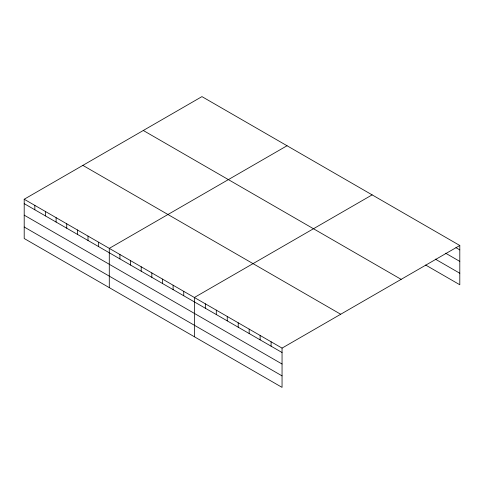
<?xml version="1.0" encoding="UTF-8"?>
<svg xmlns="http://www.w3.org/2000/svg" width="484" height="484" viewBox="0 0 484 484"><rect width="100%" height="100%" fill="white"/><g stroke="black" fill="none" stroke-linecap="round" stroke-linejoin="round"><path stroke-width="0.73" d="M282.051 364.022L282.051 348.111L24.2 199.245L24.2 238.509L282.051 387.381L282.051 364.022L24.2 215.156M425.636 265.032L459.8 284.755L459.8 245.491L201.949 96.618L24.2 199.245M287.042 145.744L109.287 248.371L109.287 287.635M372.129 194.877L194.38 297.497L194.38 336.761M282.051 348.111L459.8 245.491M455.934 247.663L459.8 249.895M445.619 253.211L459.8 261.396M435.304 259.109L459.8 273.248M143.294 130.486L401.139 279.353M82.861 165.377L340.706 314.249M24.2 203.649L282.051 352.515M24.2 227.008L282.051 375.874M271.088 341.783L271.088 346.187M260.132 335.46L260.132 339.865M249.175 329.132L249.175 333.536M238.213 322.804L238.213 327.208M227.256 316.476L227.256 320.88M216.3 310.153L216.3 314.558M205.337 303.825L205.337 308.229M183.745 291.356L183.745 295.76M173.109 285.215L173.109 289.62M162.473 279.074L162.473 283.479M151.837 272.934L151.837 277.338M141.201 266.793L141.201 271.197M130.565 260.652L130.565 265.057M119.929 254.511L119.929 258.916M98.651 242.23L98.651 246.634M88.015 236.089L88.015 240.494M77.38 229.948L77.38 234.353M66.744 223.808L66.744 228.212M56.108 217.667L56.108 222.071M45.472 211.526L45.472 215.931M34.836 205.385L34.836 209.79"/></g></svg>
